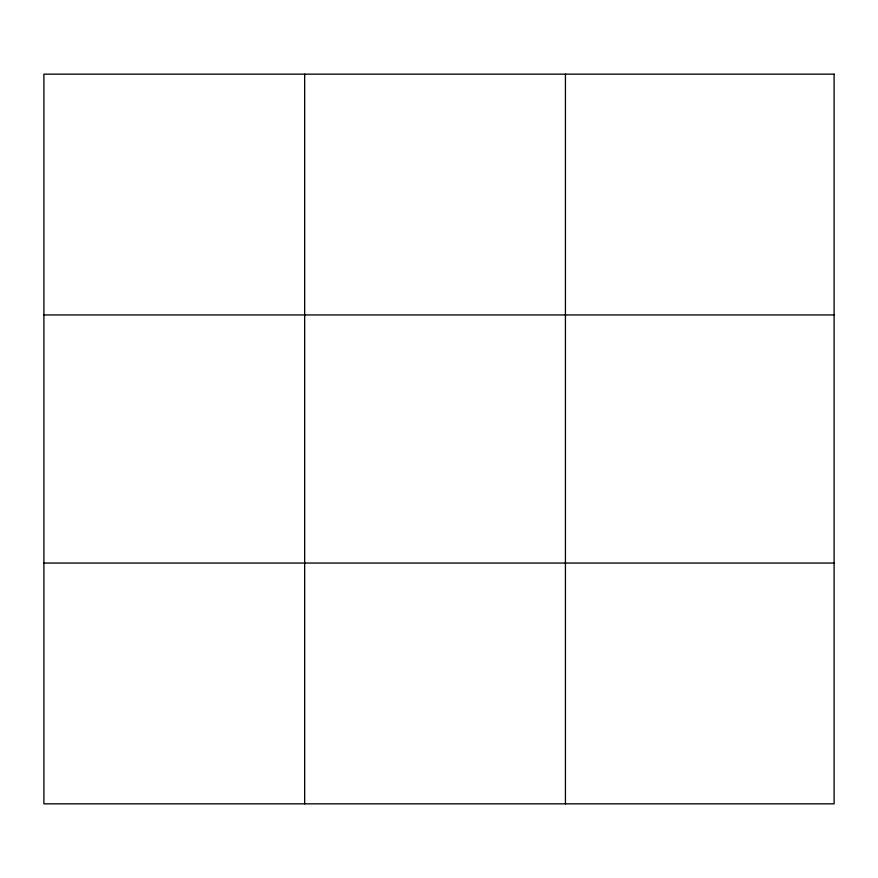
<?xml version="1.0" encoding="UTF-8"?>
<svg xmlns="http://www.w3.org/2000/svg" width="878" height="878" viewBox="0 0 878 878"><rect width="100%" height="100%" fill="white"/><g stroke="black" fill="none" stroke-linecap="round" stroke-linejoin="round"><path stroke-width="1.32" d="M304.666 803.842L304.666 74.158M565.432 803.842L565.432 74.158M43.9 314.95L834.1 314.95M43.9 563.05L834.1 563.05M834.1 74.158L834.1 803.842L43.9 803.842L43.9 74.158L834.1 74.158"/></g></svg>
